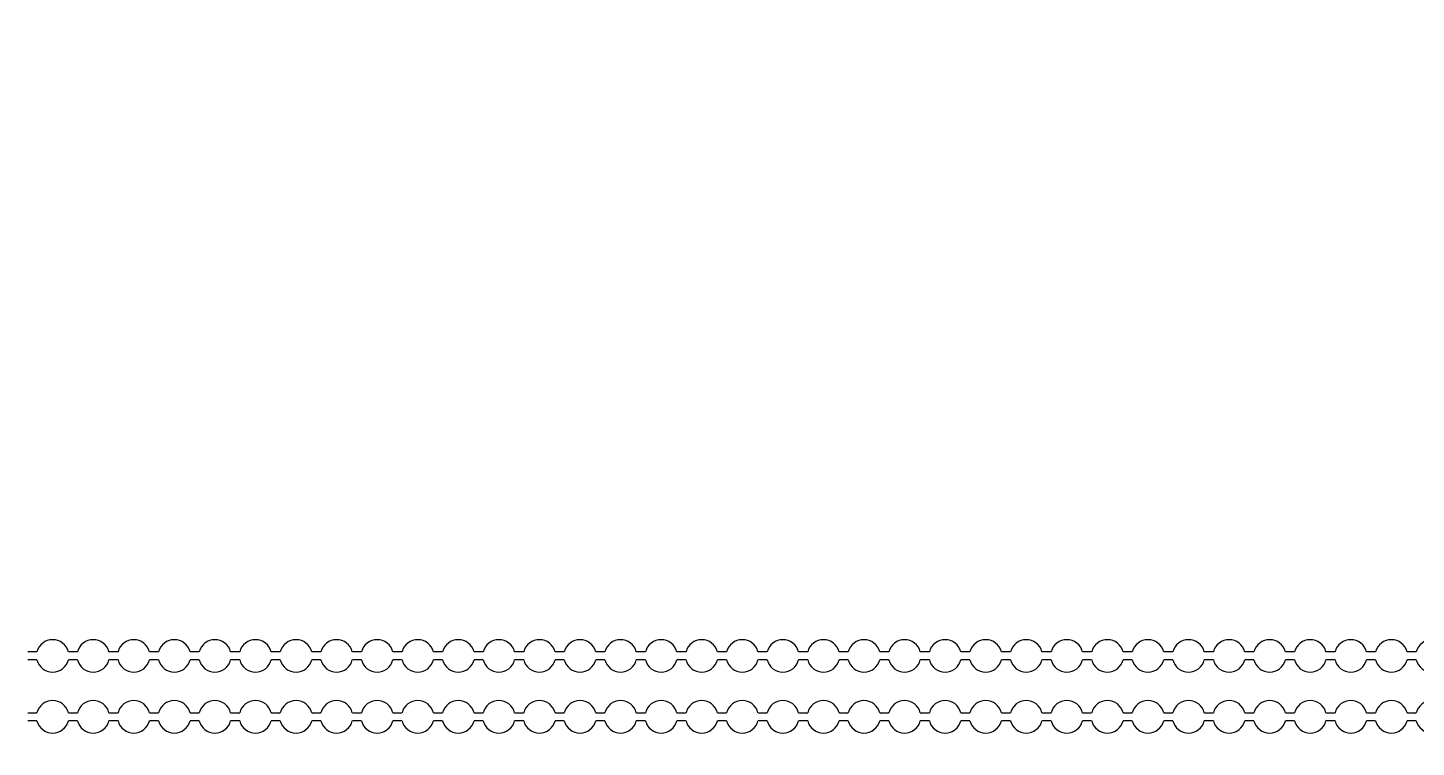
# Model space of a CAD drawing. Extents: x 4056 to 105656, y 4120 to 105720.
# Drawn here: x 34214 to 35925, y 36765 to 37652 of the extents above; entities that cross this region are included whole.
import ezdxf

# ---------------------------------------------------------------- set-up
doc = ezdxf.new("R2010")
doc.units = 13
doc.header["$MEASUREMENT"] = 0
doc.layers.add('Main Layer', color=7, linetype='Continuous', lineweight=0)

msp = doc.modelspace()

# ---------------------------------------------------------------- linework, layer by layer
for p, q in [((34225.1, 36883), (34213.9, 36883)), ((34275.1, 36883), (34263.9, 36883)), ((34325.1, 36883), (34313.9, 36883)), ((34375.1, 36883), (34363.9, 36883)), ((34425.1, 36883), (34413.9, 36883)), ((34475.1, 36883), (34463.9, 36883)), ((34525.1, 36883), (34513.9, 36883)), ((34575.1, 36883), (34563.9, 36883)), ((34625.1, 36883), (34613.9, 36883)), ((34675.1, 36883), (34663.9, 36883)), ((34725.1, 36883), (34713.9, 36883)), ((34775.1, 36883), (34763.9, 36883)), ((34825.1, 36883), (34813.9, 36883)), ((34875.1, 36883), (34863.9, 36883)), ((34925.1, 36883), (34913.9, 36883)), ((34975.1, 36883), (34963.9, 36883)), ((35025.1, 36883), (35013.9, 36883)), ((35075.1, 36883), (35063.9, 36883)), ((35125.1, 36883), (35113.9, 36883)), ((35175.1, 36883), (35163.9, 36883)), ((35225.1, 36883), (35213.9, 36883)), ((35275.1, 36883), (35263.9, 36883)), ((35325.1, 36883), (35313.9, 36883)), ((35375.1, 36883), (35363.9, 36883)), ((35425.1, 36883), (35413.9, 36883)), ((35475.1, 36883), (35463.9, 36883)), ((35525.1, 36883), (35513.9, 36883)), ((35575.1, 36883), (35563.9, 36883)), ((35625.1, 36883), (35613.9, 36883)), ((35675.1, 36883), (35663.9, 36883)), ((35725.1, 36883), (35713.9, 36883)), ((35775.1, 36883), (35763.9, 36883)), ((35825.1, 36883), (35813.9, 36883)), ((35875.1, 36883), (35863.9, 36883)), ((35925.1, 36883), (35913.9, 36883)), ((34225.1, 36873), (34213.9, 36873)), ((34275.1, 36873), (34263.9, 36873)), ((34325.1, 36873), (34313.9, 36873)), ((34375.1, 36873), (34363.9, 36873)), ((34425.1, 36873), (34413.9, 36873)), ((34475.1, 36873), (34463.9, 36873)), ((34525.1, 36873), (34513.9, 36873)), ((34575.1, 36873), (34563.9, 36873)), ((34625.1, 36873), (34613.9, 36873)), ((34675.1, 36873), (34663.9, 36873)), ((34725.1, 36873), (34713.9, 36873)), ((34775.1, 36873), (34763.9, 36873)), ((34825.1, 36873), (34813.9, 36873)), ((34875.1, 36873), (34863.9, 36873)), ((34925.1, 36873), (34913.9, 36873)), ((34975.1, 36873), (34963.9, 36873)), ((35025.1, 36873), (35013.9, 36873)), ((35075.1, 36873), (35063.9, 36873)), ((35125.1, 36873), (35113.9, 36873)), ((35175.1, 36873), (35163.9, 36873)), ((35225.1, 36873), (35213.9, 36873)), ((35275.1, 36873), (35263.9, 36873)), ((35325.1, 36873), (35313.9, 36873)), ((35375.1, 36873), (35363.9, 36873)), ((35425.1, 36873), (35413.9, 36873)), ((35475.1, 36873), (35463.9, 36873)), ((35525.1, 36873), (35513.9, 36873)), ((35575.1, 36873), (35563.9, 36873)), ((35625.1, 36873), (35613.9, 36873)), ((35675.1, 36873), (35663.9, 36873)), ((35725.1, 36873), (35713.9, 36873)), ((35775.1, 36873), (35763.9, 36873)), ((35825.1, 36873), (35813.9, 36873)), ((35875.1, 36873), (35863.9, 36873)), ((35925.1, 36873), (35913.9, 36873)), ((34213.9, 36808), (34225.1, 36808)), ((34225.1, 36798), (34213.9, 36798)), ((34263.9, 36808), (34275.1, 36808)), ((34275.1, 36798), (34263.9, 36798)), ((34313.9, 36808), (34325.1, 36808)), ((34325.1, 36798), (34313.9, 36798)), ((34363.9, 36808), (34375.1, 36808)), ((34375.1, 36798), (34363.9, 36798)), ((34413.9, 36808), (34425.1, 36808)), ((34425.1, 36798), (34413.9, 36798)), ((34463.9, 36808), (34475.1, 36808)), ((34475.1, 36798), (34463.9, 36798)), ((34513.9, 36808), (34525.1, 36808)), ((34525.1, 36798), (34513.9, 36798)), ((34563.9, 36808), (34575.1, 36808)), ((34575.1, 36798), (34563.9, 36798)), ((34613.9, 36808), (34625.1, 36808)), ((34625.1, 36798), (34613.9, 36798)), ((34663.9, 36808), (34675.1, 36808)), ((34675.1, 36798), (34663.9, 36798)), ((34713.9, 36808), (34725.1, 36808)), ((34725.1, 36798), (34713.9, 36798)), ((34763.9, 36808), (34775.1, 36808)), ((34775.1, 36798), (34763.9, 36798)), ((34813.9, 36808), (34825.1, 36808)), ((34825.1, 36798), (34813.9, 36798)), ((34863.9, 36808), (34875.1, 36808)), ((34875.1, 36798), (34863.9, 36798)), ((34913.9, 36808), (34925.1, 36808)), ((34925.1, 36798), (34913.9, 36798)), ((34963.9, 36808), (34975.1, 36808)), ((34975.1, 36798), (34963.9, 36798)), ((35013.9, 36808), (35025.1, 36808)), ((35025.1, 36798), (35013.9, 36798)), ((35063.9, 36808), (35075.1, 36808)), ((35075.1, 36798), (35063.9, 36798)), ((35113.9, 36808), (35125.1, 36808)), ((35125.1, 36798), (35113.9, 36798)), ((35163.9, 36808), (35175.1, 36808)), ((35175.1, 36798), (35163.9, 36798)), ((35213.9, 36808), (35225.1, 36808)), ((35225.1, 36798), (35213.9, 36798)), ((35263.9, 36808), (35275.1, 36808)), ((35275.1, 36798), (35263.9, 36798)), ((35313.9, 36808), (35325.1, 36808)), ((35325.1, 36798), (35313.9, 36798)), ((35363.9, 36808), (35375.1, 36808)), ((35375.1, 36798), (35363.9, 36798)), ((35413.9, 36808), (35425.1, 36808)), ((35425.1, 36798), (35413.9, 36798)), ((35463.9, 36808), (35475.1, 36808)), ((35475.1, 36798), (35463.9, 36798)), ((35513.9, 36808), (35525.1, 36808)), ((35525.1, 36798), (35513.9, 36798)), ((35563.9, 36808), (35575.1, 36808)), ((35575.1, 36798), (35563.9, 36798)), ((35613.9, 36808), (35625.1, 36808)), ((35625.1, 36798), (35613.9, 36798)), ((35663.9, 36808), (35675.1, 36808)), ((35675.1, 36798), (35663.9, 36798)), ((35713.9, 36808), (35725.1, 36808)), ((35725.1, 36798), (35713.9, 36798)), ((35763.9, 36808), (35775.1, 36808)), ((35775.1, 36798), (35763.9, 36798)), ((35813.9, 36808), (35825.1, 36808)), ((35825.1, 36798), (35813.9, 36798)), ((35863.9, 36808), (35875.1, 36808)), ((35875.1, 36798), (35863.9, 36798)), ((35913.9, 36808), (35925.1, 36808)), ((35925.1, 36798), (35913.9, 36798))]:
    msp.add_line(p, q)
for centre, start, end in [((34244.5, 36878), 14.4775, 165.5225), ((34294.5, 36878), 14.4775, 165.5225), ((34344.5, 36878), 14.4775, 165.5225), ((34394.5, 36878), 14.4775, 165.5225), ((34444.5, 36878), 14.4775, 165.5225), ((34494.5, 36878), 14.4775, 165.5225), ((34544.5, 36878), 14.4775, 165.5225), ((34594.5, 36878), 14.4775, 165.5225), ((34644.5, 36878), 14.4775, 165.5225), ((34694.5, 36878), 14.4775, 165.5225), ((34744.5, 36878), 14.4775, 165.5225), ((34794.5, 36878), 14.4775, 165.5225), ((34844.5, 36878), 14.4775, 165.5225), ((34894.5, 36878), 14.4775, 165.5225), ((34944.5, 36878), 14.4775, 165.5225), ((34994.5, 36878), 14.4775, 165.5225), ((35044.5, 36878), 14.4775, 165.5225), ((35094.5, 36878), 14.4775, 165.5225), ((35144.5, 36878), 14.4775, 165.5225), ((35194.5, 36878), 14.4775, 165.5225), ((35244.5, 36878), 14.4775, 165.5225), ((35294.5, 36878), 14.4775, 165.5225), ((35344.5, 36878), 14.4775, 165.5225), ((35394.5, 36878), 14.4775, 165.5225), ((35444.5, 36878), 14.4775, 165.5225), ((35494.5, 36878), 14.4775, 165.5225), ((35544.5, 36878), 14.4775, 165.5225), ((35594.5, 36878), 14.4775, 165.5225), ((35644.5, 36878), 14.4775, 165.5225), ((35694.5, 36878), 14.4775, 165.5225), ((35744.5, 36878), 14.4775, 165.5225), ((35794.5, 36878), 14.4775, 165.5225), ((35844.5, 36878), 14.4775, 165.5225), ((35894.5, 36878), 14.4775, 165.5225), ((35944.5, 36878), 14.4775, 165.5225), ((34244.5, 36878), 194.4775, 345.5225), ((34294.5, 36878), 194.4775, 345.5225), ((34344.5, 36878), 194.4775, 345.5225), ((34394.5, 36878), 194.4775, 345.5225), ((34444.5, 36878), 194.4775, 345.5225), ((34494.5, 36878), 194.4775, 345.5225), ((34544.5, 36878), 194.4775, 345.5225), ((34594.5, 36878), 194.4775, 345.5225), ((34644.5, 36878), 194.4775, 345.5225), ((34694.5, 36878), 194.4775, 345.5225), ((34744.5, 36878), 194.4775, 345.5225), ((34794.5, 36878), 194.4775, 345.5225), ((34844.5, 36878), 194.4775, 345.5225), ((34894.5, 36878), 194.4775, 345.5225), ((34944.5, 36878), 194.4775, 345.5225), ((34994.5, 36878), 194.4775, 345.5225), ((35044.5, 36878), 194.4775, 345.5225), ((35094.5, 36878), 194.4775, 345.5225), ((35144.5, 36878), 194.4775, 345.5225), ((35194.5, 36878), 194.4775, 345.5225), ((35244.5, 36878), 194.4775, 345.5225), ((35294.5, 36878), 194.4775, 345.5225), ((35344.5, 36878), 194.4775, 345.5225), ((35394.5, 36878), 194.4775, 345.5225), ((35444.5, 36878), 194.4775, 345.5225), ((35494.5, 36878), 194.4775, 345.5225), ((35544.5, 36878), 194.4775, 345.5225), ((35594.5, 36878), 194.4775, 345.5225), ((35644.5, 36878), 194.4775, 345.5225), ((35694.5, 36878), 194.4775, 345.5225), ((35744.5, 36878), 194.4775, 345.5225), ((35794.5, 36878), 194.4775, 345.5225), ((35844.5, 36878), 194.4775, 345.5225), ((35894.5, 36878), 194.4775, 345.5225), ((35944.5, 36878), 194.4775, 345.5225), ((34244.5, 36803), 14.4775, 165.5225), ((34294.5, 36803), 14.4775, 165.5225), ((34344.5, 36803), 14.4775, 165.5225), ((34394.5, 36803), 14.4775, 165.5225), ((34444.5, 36803), 14.4775, 165.5225), ((34494.5, 36803), 14.4775, 165.5225), ((34544.5, 36803), 14.4775, 165.5225), ((34594.5, 36803), 14.4775, 165.5225), ((34644.5, 36803), 14.4775, 165.5225), ((34694.5, 36803), 14.4775, 165.5225), ((34744.5, 36803), 14.4775, 165.5225), ((34794.5, 36803), 14.4775, 165.5225), ((34844.5, 36803), 14.4775, 165.5225), ((34894.5, 36803), 14.4775, 165.5225), ((34944.5, 36803), 14.4775, 165.5225), ((34994.5, 36803), 14.4775, 165.5225), ((35044.5, 36803), 14.4775, 165.5225), ((35094.5, 36803), 14.4775, 165.5225), ((35144.5, 36803), 14.4775, 165.5225), ((35194.5, 36803), 14.4775, 165.5225), ((35244.5, 36803), 14.4775, 165.5225), ((35294.5, 36803), 14.4775, 165.5225), ((35344.5, 36803), 14.4775, 165.5225), ((35394.5, 36803), 14.4775, 165.5225), ((35444.5, 36803), 14.4775, 165.5225), ((35494.5, 36803), 14.4775, 165.5225), ((35544.5, 36803), 14.4775, 165.5225), ((35594.5, 36803), 14.4775, 165.5225), ((35644.5, 36803), 14.4775, 165.5225), ((35694.5, 36803), 14.4775, 165.5225), ((35744.5, 36803), 14.4775, 165.5225), ((35794.5, 36803), 14.4775, 165.5225), ((35844.5, 36803), 14.4775, 165.5225), ((35894.5, 36803), 14.4775, 165.5225), ((35944.5, 36803), 14.4775, 165.5225), ((34244.5, 36803), 194.4775, 345.5225), ((34294.5, 36803), 194.4775, 345.5225), ((34344.5, 36803), 194.4775, 345.5225), ((34394.5, 36803), 194.4775, 345.5225), ((34444.5, 36803), 194.4775, 345.5225), ((34494.5, 36803), 194.4775, 345.5225), ((34544.5, 36803), 194.4775, 345.5225), ((34594.5, 36803), 194.4775, 345.5225), ((34644.5, 36803), 194.4775, 345.5225), ((34694.5, 36803), 194.4775, 345.5225), ((34744.5, 36803), 194.4775, 345.5225), ((34794.5, 36803), 194.4775, 345.5225), ((34844.5, 36803), 194.4775, 345.5225), ((34894.5, 36803), 194.4775, 345.5225), ((34944.5, 36803), 194.4775, 345.5225), ((34994.5, 36803), 194.4775, 345.5225), ((35044.5, 36803), 194.4775, 345.5225), ((35094.5, 36803), 194.4775, 345.5225), ((35144.5, 36803), 194.4775, 345.5225), ((35194.5, 36803), 194.4775, 345.5225), ((35244.5, 36803), 194.4775, 345.5225), ((35294.5, 36803), 194.4775, 345.5225), ((35344.5, 36803), 194.4775, 345.5225), ((35394.5, 36803), 194.4775, 345.5225), ((35444.5, 36803), 194.4775, 345.5225), ((35494.5, 36803), 194.4775, 345.5225), ((35544.5, 36803), 194.4775, 345.5225), ((35594.5, 36803), 194.4775, 345.5225), ((35644.5, 36803), 194.4775, 345.5225), ((35694.5, 36803), 194.4775, 345.5225), ((35744.5, 36803), 194.4775, 345.5225), ((35794.5, 36803), 194.4775, 345.5225), ((35844.5, 36803), 194.4775, 345.5225), ((35894.5, 36803), 194.4775, 345.5225), ((35944.5, 36803), 194.4775, 345.5225)]:
    msp.add_arc(centre, 20, start, end)
at = {"layer": 'Main Layer'}
msp.add_circle((54856, 54920.5), 50800, dxfattribs=at)

doc.saveas('drawing.dxf')
